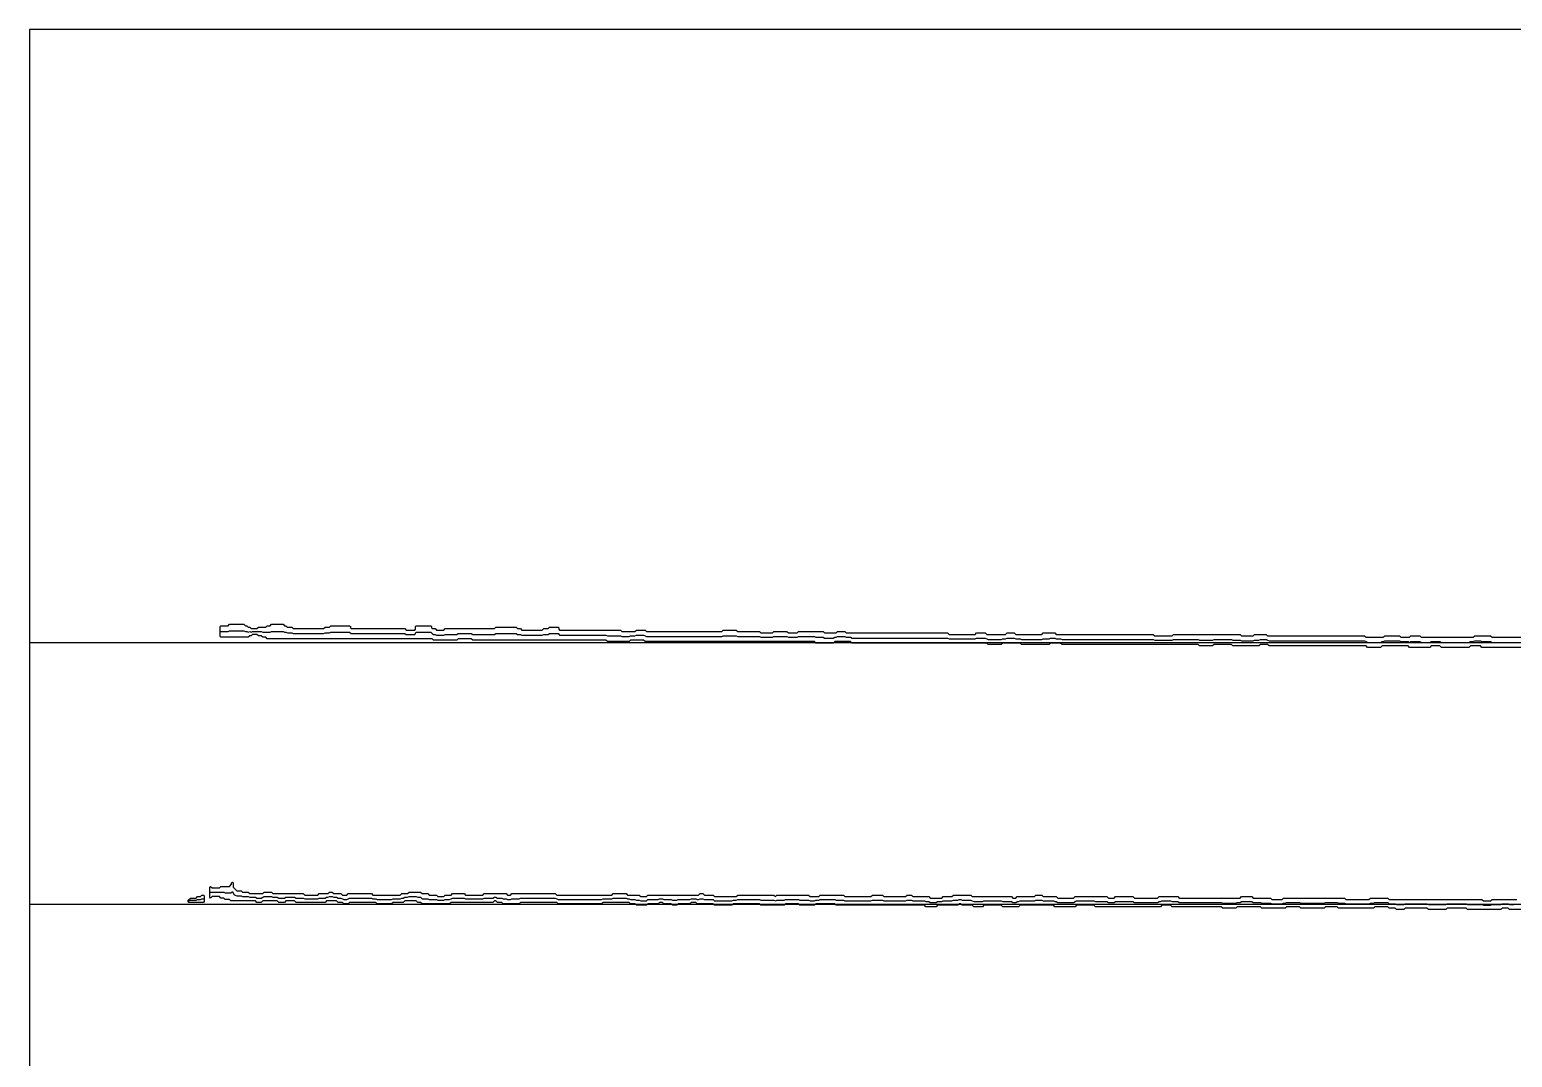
# Model space of a CAD drawing. Extents: x 0 to 57.2, y 0 to 39.6.
# Drawn here: x 0 to 28.58, y 19.8 to 39.6 of the extents above; entities that cross this region are included whole.
import ezdxf

# ---------------------------------------------------------------- set-up
doc = ezdxf.new("R2010")
doc.units = 13
for name, color, linetype in [('DESIGN_SCAN_PATH', 5, 'Continuous'), ('SEM_FRAME', 8, 'Continuous'), ('SEM_OBSERVED_CENTERLINES', 3, 'Continuous'), ('SEM_OBSERVED_CONTOURS', 2, 'Continuous')]:
    doc.layers.add(name, color=color, linetype=linetype)

msp = doc.modelspace()

# ---------------------------------------------------------------- linework, layer by layer
at = {"layer": 'DESIGN_SCAN_PATH'}
for points in [[(0, 27.79836), (50, 27.79836)], [(50, 22.74665), (0, 22.74665)]]:
    msp.add_lwpolyline(points, dxfattribs=at)
at = {"layer": 'SEM_FRAME'}
msp.add_lwpolyline([(0, 0), (57.15968, 0), (57.15968, 39.60429), (0, 39.60429)], close=True, dxfattribs=at)
at = {"layer": 'SEM_OBSERVED_CENTERLINES'}
for points in [[(3.68412, 28.007685), (3.71203, 28.007685), (3.73994, 28.007685), (3.76785, 28.007685), (3.79576, 28.007685), (3.82367, 28.007685), (3.85158, 28.02164), (3.87949, 28.02164), (3.9074, 28.02164), (3.93531, 28.02164), (3.96322, 28.02164), (3.99113, 28.02164), (4.01904, 28.02164), (4.04695, 28.02164), (4.07486, 28.02164), (4.10277, 28.02164), (4.13068, 28.02164), (4.15859, 28.007685), (4.1865, 28.007685), (4.21441, 27.99373), (4.24232, 28.007685), (4.27023, 27.99373), (4.29814, 28.007685), (4.32605, 28.007685), (4.35396, 28.007685), (4.38187, 28.007685), (4.40978, 28.007685), (4.43769, 28.007685), (4.4656, 28.007685), (4.49351, 27.99373), (4.52142, 27.99373), (4.54933, 27.99373), (4.57724, 27.99373), (4.60515, 27.99373), (4.63306, 27.99373), (4.66097, 28.007685), (4.68888, 28.007685), (4.71679, 28.007685), (4.7447, 28.007685), (4.77261, 28.007685), (4.80052, 28.007685), (4.82843, 28.007685), (4.85634, 28.007685), (4.88425, 28.007685), (4.91216, 27.99373), (4.94007, 27.99373), (4.96798, 27.979775), (4.99589, 27.979775), (5.0238, 27.979775), (5.05171, 27.979775), (5.07962, 27.96582), (5.10753, 27.96582), (5.13544, 27.96582), (5.16335, 27.96582), (5.19126, 27.96582), (5.21917, 27.96582), (5.24708, 27.96582), (5.27499, 27.96582), (5.3029, 27.96582), (5.33081, 27.96582), (5.35872, 27.96582), (5.38663, 27.96582), (5.41454, 27.96582), (5.44245, 27.96582), (5.47036, 27.96582), (5.49827, 27.96582), (5.52618, 27.96582), (5.55409, 27.96582), (5.582, 27.96582), (5.60991, 27.96582), (5.63782, 27.96582), (5.66573, 27.96582), (5.69364, 27.979775), (5.72155, 27.979775), (5.74946, 27.979775), (5.77737, 27.979775), (5.80528, 27.99373), (5.83319, 27.99373), (5.8611, 27.99373), (5.88901, 27.99373), (5.91692, 27.99373), (5.94483, 27.99373), (5.97274, 27.99373), (6.00065, 27.99373), (6.02856, 27.99373), (6.05647, 27.99373), (6.08438, 27.99373), (6.11229, 27.99373), (6.1402, 27.99373), (6.16811, 27.99373), (6.19602, 27.96582), (6.22393, 27.96582), (6.25184, 27.96582), (6.27975, 27.96582), (6.30766, 27.96582), (6.33557, 27.96582), (6.36348, 27.96582), (6.39139, 27.96582), (6.4193, 27.96582), (6.44721, 27.96582), (6.47512, 27.96582), (6.50303, 27.96582), (6.53094, 27.96582), (6.55885, 27.96582), (6.58676, 27.96582), (6.61467, 27.96582), (6.64258, 27.96582), (6.67049, 27.96582), (6.6984, 27.96582), (6.72631, 27.96582), (6.75422, 27.96582), (6.78213, 27.96582), (6.81004, 27.96582), (6.83795, 27.96582), (6.86586, 27.96582), (6.89377, 27.96582), (6.92168, 27.96582), (6.94959, 27.96582), (6.9775, 27.96582), (7.00541, 27.96582), (7.03332, 27.96582), (7.06123, 27.96582), (7.08914, 27.96582), (7.11705, 27.96582), (7.14496, 27.96582), (7.17287, 27.96582), (7.20078, 27.96582), (7.22869, 27.96582), (7.2566, 27.951865), (7.28451, 27.951865), (7.31242, 27.951865), (7.34033, 27.951865), (7.36824, 27.951865), (7.39615, 27.951865), (7.42406, 27.951865), (7.45197, 27.99373), (7.47988, 27.99373), (7.50779, 27.99373), (7.5357, 27.99373), (7.56361, 27.99373), (7.59152, 27.99373), (7.61943, 27.99373), (7.64734, 27.99373), (7.67525, 27.99373), (7.70316, 27.99373), (7.73107, 27.99373), (7.75898, 27.96582), (7.78689, 27.951865), (7.8148, 27.951865), (7.84271, 27.93791), (7.87062, 27.93791), (7.89853, 27.93791), (7.92644, 27.93791), (7.95435, 27.93791), (7.98226, 27.93791), (8.01017, 27.951865), (8.03808, 27.951865), (8.06599, 27.951865), (8.0939, 27.951865), (8.12181, 27.951865), (8.14972, 27.951865), (8.17763, 27.951865), (8.20554, 27.951865), (8.23345, 27.951865), (8.26136, 27.96582), (8.28927, 27.96582), (8.31718, 27.96582), (8.34509, 27.96582), (8.373, 27.96582), (8.40091, 27.96582), (8.42882, 27.96582), (8.45673, 27.96582), (8.48464, 27.96582), (8.51255, 27.96582), (8.54046, 27.951865), (8.56837, 27.951865), (8.59628, 27.951865), (8.62419, 27.951865), (8.6521, 27.951865), (8.68001, 27.951865), (8.70792, 27.951865), (8.73583, 27.951865), (8.76374, 27.951865), (8.79165, 27.951865), (8.81956, 27.951865), (8.84747, 27.951865), (8.87538, 27.951865), (8.90329, 27.951865), (8.9312, 27.951865), (8.95911, 27.951865), (8.98702, 27.96582), (9.01493, 27.96582), (9.04284, 27.96582), (9.07075, 27.96582), (9.09866, 27.96582), (9.12657, 27.96582), (9.15448, 27.96582), (9.18239, 27.96582), (9.2103, 27.96582), (9.23821, 27.96582), (9.26612, 27.96582), (9.29403, 27.96582), (9.32194, 27.96582), (9.34985, 27.96582), (9.37776, 27.96582), (9.40567, 27.951865), (9.43358, 27.951865), (9.46149, 27.951865), (9.4894, 27.93791), (9.51731, 27.93791), (9.54522, 27.93791), (9.57313, 27.93791), (9.60104, 27.93791), (9.62895, 27.93791), (9.65686, 27.93791), (9.68477, 27.93791), (9.71268, 27.93791), (9.74059, 27.93791), (9.7685, 27.93791), (9.79641, 27.93791), (9.82432, 27.93791), (9.85223, 27.93791), (9.88014, 27.93791), (9.90805, 27.951865), (9.93596, 27.951865), (9.96387, 27.951865), (9.99178, 27.951865), (10.01969, 27.96582), (10.0476, 27.96582), (10.07551, 27.96582), (10.10342, 27.96582), (10.13133, 27.96582), (10.15924, 27.96582), (10.18715, 27.96582), (10.21506, 27.93791), (10.24297, 27.93791), (10.27088, 27.93791), (10.29879, 27.93791), (10.3267, 27.93791), (10.35461, 27.93791), (10.38252, 27.93791), (10.41043, 27.93791), (10.43834, 27.93791), (10.46625, 27.93791), (10.49416, 27.93791), (10.52207, 27.93791), (10.54998, 27.93791), (10.57789, 27.93791), (10.6058, 27.93791), (10.63371, 27.93791), (10.66162, 27.93791), (10.68953, 27.93791), (10.71744, 27.93791), (10.74535, 27.93791), (10.77326, 27.93791), (10.80117, 27.93791), (10.82908, 27.93791), (10.85699, 27.93791), (10.8849, 27.93791), (10.91281, 27.93791), (10.94072, 27.93791), (10.96863, 27.93791), (10.99654, 27.93791), (11.02445, 27.93791), (11.05236, 27.93791), (11.08027, 27.93791), (11.10818, 27.93791), (11.13609, 27.923955), (11.164, 27.923955), (11.19191, 27.923955), (11.21982, 27.923955), (11.24773, 27.923955), (11.27564, 27.923955), (11.30355, 27.923955), (11.33146, 27.923955), (11.35937, 27.923955), (11.38728, 27.923955), (11.41519, 27.91), (11.4431, 27.91), (11.47101, 27.91), (11.49892, 27.91), (11.52683, 27.91), (11.55474, 27.91), (11.58265, 27.923955), (11.61056, 27.923955), (11.63847, 27.923955), (11.66638, 27.923955), (11.69429, 27.93791), (11.7222, 27.93791), (11.75011, 27.93791), (11.77802, 27.93791), (11.80593, 27.93791), (11.83384, 27.93791), (11.86175, 27.923955), (11.88966, 27.91), (11.91757, 27.91), (11.94548, 27.91), (11.97339, 27.91), (12.0013, 27.91), (12.02921, 27.91), (12.05712, 27.91), (12.08503, 27.91), (12.11294, 27.91), (12.14085, 27.91), (12.16876, 27.91), (12.19667, 27.91), (12.22458, 27.91), (12.25249, 27.91), (12.2804, 27.91), (12.30831, 27.91), (12.33622, 27.91), (12.36413, 27.91), (12.39204, 27.91), (12.41995, 27.91), (12.44786, 27.91), (12.47577, 27.91), (12.50368, 27.91), (12.53159, 27.91), (12.5595, 27.91), (12.58741, 27.91), (12.61532, 27.91), (12.64323, 27.91), (12.67114, 27.91), (12.69905, 27.91), (12.72696, 27.91), (12.75487, 27.91), (12.78278, 27.91), (12.81069, 27.91), (12.8386, 27.91), (12.86651, 27.91), (12.89442, 27.91), (12.92233, 27.91), (12.95024, 27.91), (12.97815, 27.91), (13.00606, 27.91), (13.03397, 27.91), (13.06188, 27.91), (13.08979, 27.91), (13.1177, 27.91), (13.14561, 27.91), (13.17352, 27.91), (13.20143, 27.91), (13.22934, 27.91), (13.25725, 27.91), (13.28516, 27.91), (13.31307, 27.91), (13.34098, 27.91), (13.36889, 27.923955), (13.3968, 27.923955), (13.42471, 27.923955), (13.45262, 27.923955), (13.48053, 27.923955), (13.50844, 27.923955), (13.53635, 27.923955), (13.56426, 27.923955), (13.59217, 27.923955), (13.62008, 27.923955), (13.64799, 27.91), (13.6759, 27.91), (13.70381, 27.91), (13.73172, 27.91), (13.75963, 27.91), (13.78754, 27.91), (13.81545, 27.91), (13.84336, 27.91), (13.87127, 27.91), (13.89918, 27.91), (13.92709, 27.91), (13.955, 27.91), (13.98291, 27.91), (14.01082, 27.91), (14.03873, 27.91), (14.06664, 27.91), (14.09455, 27.896045), (14.12246, 27.896045), (14.15037, 27.896045), (14.17828, 27.896045), (14.20619, 27.896045), (14.2341, 27.896045), (14.26201, 27.896045), (14.28992, 27.896045), (14.31783, 27.896045), (14.34574, 27.91), (14.37365, 27.91), (14.40156, 27.91), (14.42947, 27.91), (14.45738, 27.91), (14.48529, 27.91), (14.5132, 27.91), (14.54111, 27.91), (14.56902, 27.91), (14.59693, 27.91), (14.62484, 27.896045), (14.65275, 27.896045), (14.68066, 27.896045), (14.70857, 27.896045), (14.73648, 27.896045), (14.76439, 27.896045), (14.7923, 27.896045), (14.82021, 27.91), (14.84812, 27.91), (14.87603, 27.91), (14.90394, 27.91), (14.93185, 27.91), (14.95976, 27.91), (14.98767, 27.91), (15.01558, 27.91), (15.04349, 27.91), (15.0714, 27.91), (15.09931, 27.91), (15.12722, 27.91), (15.15513, 27.896045), (15.18304, 27.896045), (15.21095, 27.896045), (15.23886, 27.896045), (15.26677, 27.896045), (15.29468, 27.896045), (15.32259, 27.88209), (15.3505, 27.88209), (15.37841, 27.88209), (15.40632, 27.88209), (15.43423, 27.88209), (15.46214, 27.88209), (15.49005, 27.88209), (15.51796, 27.896045), (15.54587, 27.896045), (15.57378, 27.91), (15.60169, 27.91), (15.6296, 27.91), (15.65751, 27.91), (15.68542, 27.91), (15.71333, 27.91), (15.74124, 27.896045), (15.76915, 27.896045), (15.79706, 27.896045), (15.82497, 27.896045), (15.85288, 27.88209), (15.88079, 27.88209), (15.9087, 27.88209), (15.93661, 27.88209), (15.96452, 27.88209), (15.99243, 27.88209), (16.02034, 27.88209), (16.04825, 27.88209), (16.07616, 27.88209), (16.10407, 27.88209), (16.13198, 27.88209), (16.15989, 27.88209), (16.1878, 27.88209), (16.21571, 27.88209), (16.24362, 27.88209), (16.27153, 27.88209), (16.29944, 27.88209), (16.32735, 27.88209), (16.35526, 27.88209), (16.38317, 27.88209), (16.41108, 27.88209), (16.43899, 27.88209), (16.4669, 27.88209), (16.49481, 27.88209), (16.52272, 27.88209), (16.55063, 27.88209), (16.57854, 27.88209), (16.60645, 27.88209), (16.63436, 27.88209), (16.66227, 27.88209), (16.69018, 27.88209), (16.71809, 27.88209), (16.746, 27.88209), (16.77391, 27.88209), (16.80182, 27.88209), (16.82973, 27.88209), (16.85764, 27.88209), (16.88555, 27.88209), (16.91346, 27.88209), (16.94137, 27.88209), (16.96928, 27.88209), (16.99719, 27.88209), (17.0251, 27.88209), (17.05301, 27.88209), (17.08092, 27.88209), (17.10883, 27.88209), (17.13674, 27.88209), (17.16465, 27.88209), (17.19256, 27.88209), (17.22047, 27.88209), (17.24838, 27.88209), (17.27629, 27.88209), (17.3042, 27.88209), (17.33211, 27.88209), (17.36002, 27.88209), (17.38793, 27.88209), (17.41584, 27.88209), (17.44375, 27.88209), (17.47166, 27.88209), (17.49957, 27.88209), (17.52748, 27.88209), (17.55539, 27.88209), (17.5833, 27.88209), (17.61121, 27.88209), (17.63912, 27.88209), (17.66703, 27.88209), (17.69494, 27.88209), (17.72285, 27.868135), (17.75076, 27.868135), (17.77867, 27.868135), (17.80658, 27.868135), (17.83449, 27.868135), (17.8624, 27.868135), (17.89031, 27.868135), (17.91822, 27.868135), (17.94613, 27.868135), (17.97404, 27.868135), (18.00195, 27.868135), (18.02986, 27.868135), (18.05777, 27.868135), (18.08568, 27.868135), (18.11359, 27.868135), (18.1415, 27.868135), (18.16941, 27.868135), (18.19732, 27.868135), (18.22523, 27.868135), (18.25314, 27.88209), (18.28105, 27.88209), (18.30896, 27.88209), (18.33687, 27.88209), (18.36478, 27.88209), (18.39269, 27.88209), (18.4206, 27.88209), (18.44851, 27.868135), (18.47642, 27.85418), (18.50433, 27.85418), (18.53224, 27.85418), (18.56015, 27.85418), (18.58806, 27.85418), (18.61597, 27.85418), (18.64388, 27.85418), (18.67179, 27.85418), (18.6997, 27.85418), (18.72761, 27.85418), (18.75552, 27.868135), (18.78343, 27.868135), (18.81134, 27.868135), (18.83925, 27.88209), (18.86716, 27.88209), (18.89507, 27.88209), (18.92298, 27.88209), (18.95089, 27.88209), (18.9788, 27.88209), (19.00671, 27.868135), (19.03462, 27.868135), (19.06253, 27.868135), (19.09044, 27.868135), (19.11835, 27.85418), (19.14626, 27.85418), (19.17417, 27.85418), (19.20208, 27.85418), (19.22999, 27.85418), (19.2579, 27.85418), (19.28581, 27.85418), (19.31372, 27.85418), (19.34163, 27.85418), (19.36954, 27.85418), (19.39745, 27.85418), (19.42536, 27.85418), (19.45327, 27.85418), (19.48118, 27.85418), (19.50909, 27.85418), (19.537, 27.868135), (19.56491, 27.868135), (19.59282, 27.868135), (19.62073, 27.868135), (19.64864, 27.868135), (19.67655, 27.88209), (19.70446, 27.88209), (19.73237, 27.88209), (19.76028, 27.88209), (19.78819, 27.868135), (19.8161, 27.868135), (19.84401, 27.868135), (19.87192, 27.868135), (19.89983, 27.85418), (19.92774, 27.85418), (19.95565, 27.85418), (19.98356, 27.85418), (20.01147, 27.85418), (20.03938, 27.85418), (20.06729, 27.85418), (20.0952, 27.85418), (20.12311, 27.85418), (20.15102, 27.85418), (20.17893, 27.85418), (20.20684, 27.85418), (20.23475, 27.85418), (20.26266, 27.85418), (20.29057, 27.85418), (20.31848, 27.85418), (20.34639, 27.85418), (20.3743, 27.85418), (20.40221, 27.85418), (20.43012, 27.85418), (20.45803, 27.85418), (20.48594, 27.85418), (20.51385, 27.85418), (20.54176, 27.85418), (20.56967, 27.85418), (20.59758, 27.85418), (20.62549, 27.85418), (20.6534, 27.85418), (20.68131, 27.85418), (20.70922, 27.85418), (20.73713, 27.85418), (20.76504, 27.85418), (20.79295, 27.85418), (20.82086, 27.85418), (20.84877, 27.85418), (20.87668, 27.85418), (20.90459, 27.85418), (20.9325, 27.85418), (20.96041, 27.85418), (20.98832, 27.85418), (21.01623, 27.85418), (21.04414, 27.85418), (21.07205, 27.85418), (21.09996, 27.85418), (21.12787, 27.85418), (21.15578, 27.85418), (21.18369, 27.85418), (21.2116, 27.85418), (21.23951, 27.85418), (21.26742, 27.85418), (21.29533, 27.85418), (21.32324, 27.85418), (21.35115, 27.85418), (21.37906, 27.85418), (21.40697, 27.85418), (21.43488, 27.85418), (21.46279, 27.85418), (21.4907, 27.85418), (21.51861, 27.85418), (21.54652, 27.85418), (21.57443, 27.85418), (21.60234, 27.85418), (21.63025, 27.85418), (21.65816, 27.85418), (21.68607, 27.840225), (21.71398, 27.840225), (21.74189, 27.840225), (21.7698, 27.840225), (21.79771, 27.840225), (21.82562, 27.840225), (21.85353, 27.840225), (21.88144, 27.840225), (21.90935, 27.840225), (21.93726, 27.840225), (21.96517, 27.840225), (21.99308, 27.840225), (22.02099, 27.840225), (22.0489, 27.85418), (22.07681, 27.85418), (22.10472, 27.85418), (22.13263, 27.85418), (22.16054, 27.85418), (22.18845, 27.85418), (22.21636, 27.85418), (22.24427, 27.85418), (22.27218, 27.85418), (22.30009, 27.85418), (22.328, 27.85418), (22.35591, 27.85418), (22.38382, 27.85418), (22.41173, 27.85418), (22.43964, 27.85418), (22.46755, 27.85418), (22.49546, 27.85418), (22.52337, 27.85418), (22.55128, 27.840225), (22.57919, 27.840225), (22.6071, 27.840225), (22.63501, 27.840225), (22.66292, 27.840225), (22.69083, 27.840225), (22.71874, 27.840225), (22.74665, 27.840225), (22.77456, 27.840225), (22.80247, 27.840225), (22.83038, 27.85418), (22.85829, 27.85418), (22.8862, 27.85418), (22.91411, 27.85418), (22.94202, 27.85418), (22.96993, 27.85418), (22.99784, 27.85418), (23.02575, 27.85418), (23.05366, 27.85418), (23.08157, 27.85418), (23.10948, 27.85418), (23.13739, 27.85418), (23.1653, 27.85418), (23.19321, 27.840225), (23.22112, 27.840225), (23.24903, 27.840225), (23.27694, 27.840225), (23.30485, 27.840225), (23.33276, 27.840225), (23.36067, 27.82627), (23.38858, 27.82627), (23.41649, 27.82627), (23.4444, 27.82627), (23.47231, 27.82627), (23.50022, 27.82627), (23.52813, 27.82627), (23.55604, 27.82627), (23.58395, 27.82627), (23.61186, 27.840225), (23.63977, 27.840225), (23.66768, 27.840225), (23.69559, 27.840225), (23.7235, 27.85418), (23.75141, 27.85418), (23.77932, 27.85418), (23.80723, 27.85418), (23.83514, 27.85418), (23.86305, 27.840225), (23.89096, 27.82627), (23.91887, 27.82627), (23.94678, 27.82627), (23.97469, 27.82627), (24.0026, 27.82627), (24.03051, 27.82627), (24.05842, 27.82627), (24.08633, 27.82627), (24.11424, 27.82627), (24.14215, 27.82627), (24.17006, 27.82627), (24.19797, 27.82627), (24.22588, 27.82627), (24.25379, 27.82627), (24.2817, 27.82627), (24.30961, 27.82627), (24.33752, 27.82627), (24.36543, 27.82627), (24.39334, 27.82627), (24.42125, 27.82627), (24.44916, 27.82627), (24.47707, 27.82627), (24.50498, 27.82627), (24.53289, 27.82627), (24.5608, 27.82627), (24.58871, 27.82627), (24.61662, 27.82627), (24.64453, 27.82627), (24.67244, 27.82627), (24.70035, 27.82627), (24.72826, 27.82627), (24.75617, 27.82627), (24.78408, 27.82627), (24.81199, 27.82627), (24.8399, 27.82627), (24.86781, 27.82627), (24.89572, 27.82627), (24.92363, 27.82627), (24.95154, 27.82627), (24.97945, 27.82627), (25.00736, 27.82627), (25.03527, 27.82627), (25.06318, 27.82627), (25.09109, 27.82627), (25.119, 27.82627), (25.14691, 27.82627), (25.17482, 27.82627), (25.20273, 27.82627), (25.23064, 27.82627), (25.25855, 27.82627), (25.28646, 27.82627), (25.31437, 27.82627), (25.34228, 27.82627), (25.37019, 27.82627), (25.3981, 27.82627), (25.42601, 27.82627), (25.45392, 27.82627), (25.48183, 27.82627), (25.50974, 27.82627), (25.53765, 27.82627), (25.56556, 27.82627), (25.59347, 27.82627), (25.62138, 27.82627), (25.64929, 27.82627), (25.6772, 27.82627), (25.70511, 27.82627), (25.73302, 27.82627), (25.76093, 27.812315), (25.78884, 27.79836), (25.81675, 27.79836), (25.84466, 27.79836), (25.87257, 27.79836), (25.90048, 27.79836), (25.92839, 27.79836), (25.9563, 27.79836), (25.98421, 27.79836), (26.01212, 27.79836), (26.04003, 27.79836), (26.06794, 27.812315), (26.09585, 27.812315), (26.12376, 27.82627), (26.15167, 27.82627), (26.17958, 27.82627), (26.20749, 27.82627), (26.2354, 27.82627), (26.26331, 27.82627), (26.29122, 27.82627), (26.31913, 27.82627), (26.34704, 27.82627), (26.37495, 27.82627), (26.40286, 27.82627), (26.43077, 27.812315), (26.45868, 27.812315), (26.48659, 27.812315), (26.5145, 27.812315), (26.54241, 27.812315), (26.57032, 27.812315), (26.59823, 27.79836), (26.62614, 27.812315), (26.65405, 27.812315), (26.68196, 27.812315), (26.70987, 27.812315), (26.73778, 27.812315), (26.76569, 27.812315), (26.7936, 27.812315), (26.82151, 27.79836), (26.84942, 27.79836), (26.87733, 27.79836), (26.90524, 27.79836), (26.93315, 27.79836), (26.96106, 27.79836), (26.98897, 27.79836), (27.01688, 27.812315), (27.04479, 27.812315), (27.0727, 27.812315), (27.10061, 27.812315), (27.12852, 27.812315), (27.15643, 27.812315), (27.18434, 27.812315), (27.21225, 27.79836), (27.24016, 27.79836), (27.26807, 27.79836), (27.29598, 27.79836), (27.32389, 27.79836), (27.3518, 27.79836), (27.37971, 27.79836), (27.40762, 27.79836), (27.43553, 27.79836), (27.46344, 27.79836), (27.49135, 27.79836), (27.51926, 27.79836), (27.54717, 27.79836), (27.57508, 27.79836), (27.60299, 27.79836), (27.6309, 27.79836), (27.65881, 27.79836), (27.68672, 27.79836), (27.71463, 27.79836), (27.74254, 27.79836), (27.77045, 27.812315), (27.79836, 27.812315), (27.82627, 27.812315), (27.85418, 27.82627), (27.88209, 27.82627), (27.91, 27.82627), (27.93791, 27.82627), (27.96582, 27.82627), (27.99373, 27.812315), (28.02164, 27.812315), (28.04955, 27.812315), (28.07746, 27.812315), (28.10537, 27.812315), (28.13328, 27.812315), (28.16119, 27.812315), (28.1891, 27.79836), (28.21701, 27.79836), (28.24492, 27.79836), (28.27283, 27.79836), (28.30074, 27.79836), (28.32865, 27.79836), (28.35656, 27.79836), (28.38447, 27.79836), (28.41238, 27.79836), (28.44029, 27.79836), (28.4682, 27.79836), (28.49611, 27.79836), (28.52402, 27.79836), (28.55193, 27.79836), (28.57984, 27.79836), (28.60775, 27.79836)], [(3.48875, 22.983885), (3.51666, 22.983885), (3.54457, 22.983885), (3.57248, 22.983885), (3.60039, 22.983885), (3.6283, 22.983885), (3.65621, 22.983885), (3.68412, 22.983885), (3.71203, 22.983885), (3.73994, 22.983885), (3.76785, 22.96993), (3.79576, 22.96993), (3.82367, 22.96993), (3.85158, 22.96993), (3.87949, 22.96993), (3.9074, 22.99784), (3.93531, 22.94202), (3.96322, 22.928065), (3.99113, 22.91411), (4.01904, 22.91411), (4.04695, 22.91411), (4.07486, 22.91411), (4.10277, 22.900155), (4.13068, 22.900155), (4.15859, 22.900155), (4.1865, 22.900155), (4.21441, 22.900155), (4.24232, 22.8862), (4.27023, 22.8862), (4.29814, 22.8862), (4.32605, 22.8862), (4.35396, 22.8862), (4.38187, 22.872245), (4.40978, 22.872245), (4.43769, 22.872245), (4.4656, 22.872245), (4.49351, 22.8862), (4.52142, 22.900155), (4.54933, 22.900155), (4.57724, 22.900155), (4.60515, 22.900155), (4.63306, 22.900155), (4.66097, 22.900155), (4.68888, 22.8862), (4.71679, 22.8862), (4.7447, 22.8862), (4.77261, 22.8862), (4.80052, 22.872245), (4.82843, 22.872245), (4.85634, 22.872245), (4.88425, 22.872245), (4.91216, 22.872245), (4.94007, 22.8862), (4.96798, 22.8862), (4.99589, 22.8862), (5.0238, 22.8862), (5.05171, 22.8862), (5.07962, 22.8862), (5.10753, 22.8862), (5.13544, 22.872245), (5.16335, 22.872245), (5.19126, 22.872245), (5.21917, 22.872245), (5.24708, 22.872245), (5.27499, 22.872245), (5.3029, 22.85829), (5.33081, 22.85829), (5.35872, 22.85829), (5.38663, 22.85829), (5.41454, 22.85829), (5.44245, 22.85829), (5.47036, 22.85829), (5.49827, 22.85829), (5.52618, 22.85829), (5.55409, 22.85829), (5.582, 22.872245), (5.60991, 22.872245), (5.63782, 22.872245), (5.66573, 22.872245), (5.69364, 22.872245), (5.72155, 22.8862), (5.74946, 22.8862), (5.77737, 22.900155), (5.80528, 22.900155), (5.83319, 22.900155), (5.8611, 22.8862), (5.88901, 22.8862), (5.91692, 22.8862), (5.94483, 22.872245), (5.97274, 22.872245), (6.00065, 22.872245), (6.02856, 22.85829), (6.05647, 22.844335), (6.08438, 22.844335), (6.11229, 22.844335), (6.1402, 22.85829), (6.16811, 22.872245), (6.19602, 22.872245), (6.22393, 22.872245), (6.25184, 22.872245), (6.27975, 22.872245), (6.30766, 22.872245), (6.33557, 22.872245), (6.36348, 22.872245), (6.39139, 22.872245), (6.4193, 22.872245), (6.44721, 22.872245), (6.47512, 22.872245), (6.50303, 22.872245), (6.53094, 22.872245), (6.55885, 22.872245), (6.58676, 22.872245), (6.61467, 22.85829), (6.64258, 22.85829), (6.67049, 22.85829), (6.6984, 22.844335), (6.72631, 22.844335), (6.75422, 22.844335), (6.78213, 22.844335), (6.81004, 22.844335), (6.83795, 22.844335), (6.86586, 22.844335), (6.89377, 22.844335), (6.92168, 22.844335), (6.94959, 22.844335), (6.9775, 22.844335), (7.00541, 22.85829), (7.03332, 22.85829), (7.06123, 22.85829), (7.08914, 22.85829), (7.11705, 22.85829), (7.14496, 22.85829), (7.17287, 22.872245), (7.20078, 22.872245), (7.22869, 22.8862), (7.2566, 22.8862), (7.28451, 22.8862), (7.31242, 22.900155), (7.34033, 22.900155), (7.36824, 22.900155), (7.39615, 22.900155), (7.42406, 22.900155), (7.45197, 22.900155), (7.47988, 22.8862), (7.50779, 22.8862), (7.5357, 22.8862), (7.56361, 22.85829), (7.59152, 22.85829), (7.61943, 22.85829), (7.64734, 22.85829), (7.67525, 22.85829), (7.70316, 22.844335), (7.73107, 22.844335), (7.75898, 22.844335), (7.78689, 22.844335), (7.8148, 22.844335), (7.84271, 22.844335), (7.87062, 22.83038), (7.89853, 22.83038), (7.92644, 22.83038), (7.95435, 22.83038), (7.98226, 22.83038), (8.01017, 22.844335), (8.03808, 22.844335), (8.06599, 22.844335), (8.0939, 22.844335), (8.12181, 22.85829), (8.14972, 22.872245), (8.17763, 22.872245), (8.20554, 22.872245), (8.23345, 22.872245), (8.26136, 22.872245), (8.28927, 22.872245), (8.31718, 22.872245), (8.34509, 22.872245), (8.373, 22.872245), (8.40091, 22.85829), (8.42882, 22.85829), (8.45673, 22.85829), (8.48464, 22.85829), (8.51255, 22.85829), (8.54046, 22.85829), (8.56837, 22.85829), (8.59628, 22.85829), (8.62419, 22.85829), (8.6521, 22.85829), (8.68001, 22.85829), (8.70792, 22.85829), (8.73583, 22.85829), (8.76374, 22.872245), (8.79165, 22.872245), (8.81956, 22.872245), (8.84747, 22.872245), (8.87538, 22.872245), (8.90329, 22.872245), (8.9312, 22.872245), (8.95911, 22.8862), (8.98702, 22.8862), (9.01493, 22.872245), (9.04284, 22.872245), (9.07075, 22.872245), (9.09866, 22.872245), (9.12657, 22.85829), (9.15448, 22.85829), (9.18239, 22.85829), (9.2103, 22.844335), (9.23821, 22.844335), (9.26612, 22.844335), (9.29403, 22.85829), (9.32194, 22.85829), (9.34985, 22.85829), (9.37776, 22.85829), (9.40567, 22.85829), (9.43358, 22.85829), (9.46149, 22.872245), (9.4894, 22.872245), (9.51731, 22.872245), (9.54522, 22.872245), (9.57313, 22.872245), (9.60104, 22.872245), (9.62895, 22.872245), (9.65686, 22.872245), (9.68477, 22.872245), (9.71268, 22.872245), (9.74059, 22.872245), (9.7685, 22.872245), (9.79641, 22.872245), (9.82432, 22.872245), (9.85223, 22.872245), (9.88014, 22.872245), (9.90805, 22.872245), (9.93596, 22.872245), (9.96387, 22.872245), (9.99178, 22.872245), (10.01969, 22.872245), (10.0476, 22.872245), (10.07551, 22.872245), (10.10342, 22.872245), (10.13133, 22.872245), (10.15924, 22.85829), (10.18715, 22.844335), (10.21506, 22.844335), (10.24297, 22.844335), (10.27088, 22.844335), (10.29879, 22.844335), (10.3267, 22.844335), (10.35461, 22.844335), (10.38252, 22.844335), (10.41043, 22.844335), (10.43834, 22.844335), (10.46625, 22.844335), (10.49416, 22.844335), (10.52207, 22.844335), (10.54998, 22.844335), (10.57789, 22.844335), (10.6058, 22.844335), (10.63371, 22.844335), (10.66162, 22.844335), (10.68953, 22.844335), (10.71744, 22.844335), (10.74535, 22.844335), (10.77326, 22.844335), (10.80117, 22.844335), (10.82908, 22.844335), (10.85699, 22.844335), (10.8849, 22.844335), (10.91281, 22.844335), (10.94072, 22.844335), (10.96863, 22.844335), (10.99654, 22.844335), (11.02445, 22.844335), (11.05236, 22.85829), (11.08027, 22.85829), (11.10818, 22.85829), (11.13609, 22.85829), (11.164, 22.85829), (11.19191, 22.85829), (11.21982, 22.85829), (11.24773, 22.872245), (11.27564, 22.872245), (11.30355, 22.872245), (11.33146, 22.872245), (11.35937, 22.872245), (11.38728, 22.872245), (11.41519, 22.872245), (11.4431, 22.872245), (11.47101, 22.872245), (11.49892, 22.872245), (11.52683, 22.85829), (11.55474, 22.85829), (11.58265, 22.844335), (11.61056, 22.844335), (11.63847, 22.844335), (11.66638, 22.844335), (11.69429, 22.83038), (11.7222, 22.83038), (11.75011, 22.83038), (11.77802, 22.816425), (11.80593, 22.816425), (11.83384, 22.816425), (11.86175, 22.816425), (11.88966, 22.816425), (11.91757, 22.844335), (11.94548, 22.844335), (11.97339, 22.844335), (12.0013, 22.844335), (12.02921, 22.844335), (12.05712, 22.844335), (12.08503, 22.844335), (12.11294, 22.844335), (12.14085, 22.85829), (12.16876, 22.85829), (12.19667, 22.85829), (12.22458, 22.844335), (12.25249, 22.844335), (12.2804, 22.844335), (12.30831, 22.844335), (12.33622, 22.844335), (12.36413, 22.844335), (12.39204, 22.83038), (12.41995, 22.83038), (12.44786, 22.83038), (12.47577, 22.83038), (12.50368, 22.844335), (12.53159, 22.844335), (12.5595, 22.844335), (12.58741, 22.844335), (12.61532, 22.844335), (12.64323, 22.844335), (12.67114, 22.844335), (12.69905, 22.844335), (12.72696, 22.844335), (12.75487, 22.85829), (12.78278, 22.85829), (12.81069, 22.85829), (12.8386, 22.85829), (12.86651, 22.844335), (12.89442, 22.844335), (12.92233, 22.85829), (12.95024, 22.85829), (12.97815, 22.85829), (13.00606, 22.844335), (13.03397, 22.844335), (13.06188, 22.844335), (13.08979, 22.844335), (13.1177, 22.844335), (13.14561, 22.844335), (13.17352, 22.844335), (13.20143, 22.816425), (13.22934, 22.816425), (13.25725, 22.816425), (13.28516, 22.816425), (13.31307, 22.816425), (13.34098, 22.816425), (13.36889, 22.816425), (13.3968, 22.816425), (13.42471, 22.816425), (13.45262, 22.816425), (13.48053, 22.816425), (13.50844, 22.816425), (13.53635, 22.816425), (13.56426, 22.83038), (13.59217, 22.83038), (13.62008, 22.83038), (13.64799, 22.844335), (13.6759, 22.844335), (13.70381, 22.844335), (13.73172, 22.844335), (13.75963, 22.844335), (13.78754, 22.844335), (13.81545, 22.844335), (13.84336, 22.844335), (13.87127, 22.844335), (13.89918, 22.844335), (13.92709, 22.844335), (13.955, 22.844335), (13.98291, 22.844335), (14.01082, 22.844335), (14.03873, 22.844335), (14.06664, 22.844335), (14.09455, 22.83038), (14.12246, 22.83038), (14.15037, 22.83038), (14.17828, 22.83038), (14.20619, 22.83038), (14.2341, 22.83038), (14.26201, 22.83038), (14.28992, 22.83038), (14.31783, 22.83038), (14.34574, 22.83038), (14.37365, 22.816425), (14.40156, 22.83038), (14.42947, 22.83038), (14.45738, 22.83038), (14.48529, 22.83038), (14.5132, 22.83038), (14.54111, 22.83038), (14.56902, 22.844335), (14.59693, 22.844335), (14.62484, 22.844335), (14.65275, 22.844335), (14.68066, 22.844335), (14.70857, 22.844335), (14.73648, 22.844335), (14.76439, 22.844335), (14.7923, 22.844335), (14.82021, 22.844335), (14.84812, 22.83038), (14.87603, 22.83038), (14.90394, 22.83038), (14.93185, 22.83038), (14.95976, 22.83038), (14.98767, 22.83038), (15.01558, 22.83038), (15.04349, 22.816425), (15.0714, 22.816425), (15.09931, 22.816425), (15.12722, 22.816425), (15.15513, 22.83038), (15.18304, 22.83038), (15.21095, 22.83038), (15.23886, 22.844335), (15.26677, 22.844335), (15.29468, 22.844335), (15.32259, 22.844335), (15.3505, 22.844335), (15.37841, 22.844335), (15.40632, 22.844335), (15.43423, 22.844335), (15.46214, 22.844335), (15.49005, 22.844335), (15.51796, 22.844335), (15.54587, 22.83038), (15.57378, 22.83038), (15.60169, 22.83038), (15.6296, 22.83038), (15.65751, 22.83038), (15.68542, 22.83038), (15.71333, 22.816425), (15.74124, 22.816425), (15.76915, 22.816425), (15.79706, 22.816425), (15.82497, 22.816425), (15.85288, 22.816425), (15.88079, 22.816425), (15.9087, 22.816425), (15.93661, 22.816425), (15.96452, 22.816425), (15.99243, 22.816425), (16.02034, 22.816425), (16.04825, 22.816425), (16.07616, 22.816425), (16.10407, 22.816425), (16.13198, 22.816425), (16.15989, 22.816425), (16.1878, 22.816425), (16.21571, 22.816425), (16.24362, 22.83038), (16.27153, 22.83038), (16.29944, 22.83038), (16.32735, 22.83038), (16.35526, 22.83038), (16.38317, 22.83038), (16.41108, 22.83038), (16.43899, 22.83038), (16.4669, 22.816425), (16.49481, 22.816425), (16.52272, 22.816425), (16.55063, 22.816425), (16.57854, 22.816425), (16.60645, 22.816425), (16.63436, 22.816425), (16.66227, 22.816425), (16.69018, 22.816425), (16.71809, 22.816425), (16.746, 22.816425), (16.77391, 22.816425), (16.80182, 22.816425), (16.82973, 22.816425), (16.85764, 22.816425), (16.88555, 22.816425), (16.91346, 22.83038), (16.94137, 22.83038), (16.96928, 22.83038), (16.99719, 22.83038), (17.0251, 22.816425), (17.05301, 22.816425), (17.08092, 22.816425), (17.10883, 22.816425), (17.13674, 22.816425), (17.16465, 22.816425), (17.19256, 22.816425), (17.22047, 22.816425), (17.24838, 22.816425), (17.27629, 22.80247), (17.3042, 22.80247), (17.33211, 22.80247), (17.36002, 22.788515), (17.38793, 22.788515), (17.41584, 22.788515), (17.44375, 22.788515), (17.47166, 22.788515), (17.49957, 22.80247), (17.52748, 22.80247), (17.55539, 22.80247), (17.5833, 22.80247), (17.61121, 22.816425), (17.63912, 22.816425), (17.66703, 22.816425), (17.69494, 22.816425), (17.72285, 22.816425), (17.75076, 22.816425), (17.77867, 22.816425), (17.80658, 22.83038), (17.83449, 22.83038), (17.8624, 22.83038), (17.89031, 22.83038), (17.91822, 22.844335), (17.94613, 22.844335), (17.97404, 22.83038), (18.00195, 22.83038), (18.02986, 22.83038), (18.05777, 22.83038), (18.08568, 22.83038), (18.11359, 22.83038), (18.1415, 22.83038), (18.16941, 22.816425), (18.19732, 22.80247), (18.22523, 22.80247), (18.25314, 22.80247), (18.28105, 22.80247), (18.30896, 22.80247), (18.33687, 22.80247), (18.36478, 22.80247), (18.39269, 22.816425), (18.4206, 22.816425), (18.44851, 22.816425), (18.47642, 22.816425), (18.50433, 22.816425), (18.53224, 22.816425), (18.56015, 22.816425), (18.58806, 22.816425), (18.61597, 22.816425), (18.64388, 22.816425), (18.67179, 22.816425), (18.6997, 22.816425), (18.72761, 22.816425), (18.75552, 22.80247), (18.78343, 22.80247), (18.81134, 22.80247), (18.83925, 22.80247), (18.86716, 22.80247), (18.89507, 22.80247), (18.92298, 22.80247), (18.95089, 22.788515), (18.9788, 22.788515), (19.00671, 22.788515), (19.03462, 22.80247), (19.06253, 22.80247), (19.09044, 22.816425), (19.11835, 22.816425), (19.14626, 22.816425), (19.17417, 22.816425), (19.20208, 22.816425), (19.22999, 22.816425), (19.2579, 22.816425), (19.28581, 22.816425), (19.31372, 22.816425), (19.34163, 22.816425), (19.36954, 22.816425), (19.39745, 22.83038), (19.42536, 22.83038), (19.45327, 22.83038), (19.48118, 22.83038), (19.50909, 22.83038), (19.537, 22.816425), (19.56491, 22.816425), (19.59282, 22.816425), (19.62073, 22.816425), (19.64864, 22.816425), (19.67655, 22.816425), (19.70446, 22.816425), (19.73237, 22.816425), (19.76028, 22.80247), (19.78819, 22.80247), (19.8161, 22.788515), (19.84401, 22.788515), (19.87192, 22.788515), (19.89983, 22.788515), (19.92774, 22.788515), (19.95565, 22.788515), (19.98356, 22.788515), (20.01147, 22.788515), (20.03938, 22.788515), (20.06729, 22.788515), (20.0952, 22.788515), (20.12311, 22.788515), (20.15102, 22.80247), (20.17893, 22.816425), (20.20684, 22.816425), (20.23475, 22.816425), (20.26266, 22.816425), (20.29057, 22.816425), (20.31848, 22.816425), (20.34639, 22.816425), (20.3743, 22.816425), (20.40221, 22.816425), (20.43012, 22.816425), (20.45803, 22.816425), (20.48594, 22.816425), (20.51385, 22.816425), (20.54176, 22.80247), (20.56967, 22.80247), (20.59758, 22.80247), (20.62549, 22.80247), (20.6534, 22.80247), (20.68131, 22.80247), (20.70922, 22.80247), (20.73713, 22.80247), (20.76504, 22.80247), (20.79295, 22.788515), (20.82086, 22.788515), (20.84877, 22.788515), (20.87668, 22.788515), (20.90459, 22.788515), (20.9325, 22.80247), (20.96041, 22.80247), (20.98832, 22.80247), (21.01623, 22.80247), (21.04414, 22.80247), (21.07205, 22.80247), (21.09996, 22.80247), (21.12787, 22.80247), (21.15578, 22.80247), (21.18369, 22.80247), (21.2116, 22.80247), (21.23951, 22.80247), (21.26742, 22.80247), (21.29533, 22.788515), (21.32324, 22.788515), (21.35115, 22.788515), (21.37906, 22.788515), (21.40697, 22.788515), (21.43488, 22.788515), (21.46279, 22.788515), (21.4907, 22.788515), (21.51861, 22.788515), (21.54652, 22.788515), (21.57443, 22.788515), (21.60234, 22.788515), (21.63025, 22.788515), (21.65816, 22.788515), (21.68607, 22.788515), (21.71398, 22.788515), (21.74189, 22.788515), (21.7698, 22.80247), (21.79771, 22.80247), (21.82562, 22.816425), (21.85353, 22.816425), (21.88144, 22.816425), (21.90935, 22.816425), (21.93726, 22.816425), (21.96517, 22.816425), (21.99308, 22.816425), (22.02099, 22.80247), (22.0489, 22.80247), (22.07681, 22.80247), (22.10472, 22.80247), (22.13263, 22.80247), (22.16054, 22.788515), (22.18845, 22.788515), (22.21636, 22.788515), (22.24427, 22.788515), (22.27218, 22.788515), (22.30009, 22.788515), (22.328, 22.788515), (22.35591, 22.788515), (22.38382, 22.788515), (22.41173, 22.788515), (22.43964, 22.788515), (22.46755, 22.788515), (22.49546, 22.788515), (22.52337, 22.788515), (22.55128, 22.788515), (22.57919, 22.788515), (22.6071, 22.788515), (22.63501, 22.788515), (22.66292, 22.788515), (22.69083, 22.788515), (22.71874, 22.788515), (22.74665, 22.788515), (22.77456, 22.788515), (22.80247, 22.788515), (22.83038, 22.788515), (22.85829, 22.788515), (22.8862, 22.788515), (22.91411, 22.788515), (22.94202, 22.788515), (22.96993, 22.788515), (22.99784, 22.77456), (23.02575, 22.77456), (23.05366, 22.77456), (23.08157, 22.77456), (23.10948, 22.77456), (23.13739, 22.77456), (23.1653, 22.77456), (23.19321, 22.77456), (23.22112, 22.77456), (23.24903, 22.77456), (23.27694, 22.788515), (23.30485, 22.788515), (23.33276, 22.788515), (23.36067, 22.80247), (23.38858, 22.80247), (23.41649, 22.80247), (23.4444, 22.80247), (23.47231, 22.80247), (23.50022, 22.80247), (23.52813, 22.80247), (23.55604, 22.80247), (23.58395, 22.788515), (23.61186, 22.788515), (23.63977, 22.788515), (23.66768, 22.788515), (23.69559, 22.788515), (23.7235, 22.788515), (23.75141, 22.77456), (23.77932, 22.77456), (23.80723, 22.77456), (23.83514, 22.77456), (23.86305, 22.77456), (23.89096, 22.77456), (23.91887, 22.77456), (23.94678, 22.760605), (23.97469, 22.760605), (24.0026, 22.760605), (24.03051, 22.760605), (24.05842, 22.760605), (24.08633, 22.760605), (24.11424, 22.760605), (24.14215, 22.760605), (24.17006, 22.77456), (24.19797, 22.77456), (24.22588, 22.788515), (24.25379, 22.788515), (24.2817, 22.788515), (24.30961, 22.788515), (24.33752, 22.788515), (24.36543, 22.788515), (24.39334, 22.788515), (24.42125, 22.788515), (24.44916, 22.788515), (24.47707, 22.788515), (24.50498, 22.77456), (24.53289, 22.77456), (24.5608, 22.77456), (24.58871, 22.77456), (24.61662, 22.77456), (24.64453, 22.77456), (24.67244, 22.77456), (24.70035, 22.77456), (24.72826, 22.77456), (24.75617, 22.77456), (24.78408, 22.77456), (24.81199, 22.77456), (24.8399, 22.77456), (24.86781, 22.77456), (24.89572, 22.77456), (24.92363, 22.77456), (24.95154, 22.77456), (24.97945, 22.788515), (25.00736, 22.788515), (25.03527, 22.788515), (25.06318, 22.788515), (25.09109, 22.788515), (25.119, 22.788515), (25.14691, 22.788515), (25.17482, 22.788515), (25.20273, 22.788515), (25.23064, 22.77456), (25.25855, 22.77456), (25.28646, 22.77456), (25.31437, 22.77456), (25.34228, 22.77456), (25.37019, 22.760605), (25.3981, 22.760605), (25.42601, 22.760605), (25.45392, 22.760605), (25.48183, 22.760605), (25.50974, 22.760605), (25.53765, 22.760605), (25.56556, 22.760605), (25.59347, 22.760605), (25.62138, 22.760605), (25.64929, 22.760605), (25.6772, 22.760605), (25.70511, 22.760605), (25.73302, 22.760605), (25.76093, 22.760605), (25.78884, 22.760605), (25.81675, 22.760605), (25.84466, 22.77456), (25.87257, 22.77456), (25.90048, 22.77456), (25.92839, 22.788515), (25.9563, 22.788515), (25.98421, 22.788515), (26.01212, 22.788515), (26.04003, 22.788515), (26.06794, 22.788515), (26.09585, 22.788515), (26.12376, 22.788515), (26.15167, 22.788515), (26.17958, 22.788515), (26.20749, 22.760605), (26.2354, 22.760605), (26.26331, 22.760605), (26.29122, 22.760605), (26.31913, 22.760605), (26.34704, 22.74665), (26.37495, 22.74665), (26.40286, 22.74665), (26.43077, 22.74665), (26.45868, 22.74665), (26.48659, 22.74665), (26.5145, 22.760605), (26.54241, 22.760605), (26.57032, 22.760605), (26.59823, 22.760605), (26.62614, 22.760605), (26.65405, 22.760605), (26.68196, 22.760605), (26.70987, 22.760605), (26.73778, 22.760605), (26.76569, 22.760605), (26.7936, 22.760605), (26.82151, 22.760605), (26.84942, 22.760605), (26.87733, 22.760605), (26.90524, 22.760605), (26.93315, 22.760605), (26.96106, 22.74665), (26.98897, 22.74665), (27.01688, 22.74665), (27.04479, 22.74665), (27.0727, 22.74665), (27.10061, 22.74665), (27.12852, 22.74665), (27.15643, 22.74665), (27.18434, 22.74665), (27.21225, 22.74665), (27.24016, 22.74665), (27.26807, 22.74665), (27.29598, 22.74665), (27.32389, 22.760605), (27.3518, 22.760605), (27.37971, 22.760605), (27.40762, 22.760605), (27.43553, 22.760605), (27.46344, 22.760605), (27.49135, 22.760605), (27.51926, 22.760605), (27.54717, 22.760605), (27.57508, 22.760605), (27.60299, 22.760605), (27.6309, 22.760605), (27.65881, 22.760605), (27.68672, 22.760605), (27.71463, 22.74665), (27.74254, 22.74665), (27.77045, 22.74665), (27.79836, 22.74665), (27.82627, 22.74665), (27.85418, 22.74665), (27.88209, 22.74665), (27.91, 22.74665), (27.93791, 22.74665), (27.96582, 22.74665), (27.99373, 22.74665), (28.02164, 22.732695), (28.04955, 22.732695), (28.07746, 22.732695), (28.10537, 22.732695), (28.13328, 22.732695), (28.16119, 22.732695), (28.1891, 22.74665), (28.21701, 22.74665), (28.24492, 22.74665), (28.27283, 22.74665), (28.30074, 22.74665), (28.32865, 22.74665), (28.35656, 22.74665), (28.38447, 22.760605), (28.41238, 22.760605), (28.44029, 22.760605), (28.4682, 22.760605), (28.49611, 22.760605), (28.52402, 22.74665), (28.55193, 22.74665), (28.57984, 22.74665), (28.60775, 22.74665)], [(3.0701, 22.816425), (3.09801, 22.83038), (3.12592, 22.83038), (3.15383, 22.83038), (3.18174, 22.83038), (3.20965, 22.83038), (3.23756, 22.844335), (3.26547, 22.844335), (3.29338, 22.844335), (3.32129, 22.85829), (3.3492, 22.85829)]]:
    msp.add_lwpolyline(points, dxfattribs=at)
at = {"layer": 'SEM_OBSERVED_CONTOURS'}
for points in [[(29.75206, 27.700675), (27.99373, 27.700675), (27.96582, 27.728585), (27.77045, 27.728585), (27.74254, 27.700675), (27.21225, 27.700675), (27.18434, 27.728585), (27.01688, 27.728585), (26.98897, 27.700675), (26.59823, 27.700675), (26.57032, 27.728585), (26.06794, 27.728585), (26.04003, 27.700675), (25.78884, 27.700675), (25.76093, 27.728585), (23.89096, 27.728585), (23.86305, 27.756495), (23.7235, 27.756495), (23.69559, 27.728585), (23.19321, 27.728585), (23.1653, 27.756495), (22.83038, 27.756495), (22.80247, 27.728585), (22.55128, 27.728585), (22.52337, 27.756495), (19.89983, 27.756495), (19.87192, 27.784405), (19.67655, 27.784405), (19.64864, 27.756495), (19.11835, 27.756495), (19.09044, 27.784405), (18.75552, 27.784405), (18.72761, 27.756495), (18.47642, 27.756495), (18.44851, 27.784405), (15.85288, 27.784405), (15.82497, 27.812315), (15.51796, 27.812315), (15.49005, 27.784405), (15.15513, 27.784405), (15.12722, 27.812315), (11.86175, 27.812315), (11.83384, 27.840225), (11.58265, 27.840225), (11.55474, 27.812315), (11.13609, 27.812315), (11.10818, 27.840225), (8.54046, 27.840225), (8.51255, 27.868135), (8.26136, 27.868135), (8.23345, 27.840225), (7.78689, 27.840225), (7.75898, 27.868135), (4.57724, 27.868135), (4.54933, 27.896045), (4.49351, 27.896045), (4.4656, 27.923955), (4.40978, 27.923955), (4.38187, 27.951865), (4.29814, 27.951865), (4.27023, 27.923955), (4.24232, 27.923955), (4.21441, 27.896045), (3.68412, 27.896045), (3.670165, 27.91), (3.670165, 28.10537), (3.68412, 28.119325), (3.82367, 28.119325), (3.85158, 28.147235), (4.13068, 28.147235), (4.15859, 28.119325), (4.1865, 28.119325), (4.21441, 28.091415), (4.24232, 28.091415), (4.27023, 28.063505), (4.38187, 28.063505), (4.40978, 28.091415), (4.54933, 28.091415), (4.57724, 28.119325), (4.63306, 28.119325), (4.66097, 28.147235), (4.88425, 28.147235), (4.91216, 28.119325), (4.94007, 28.119325), (4.96798, 28.091415), (5.05171, 28.091415), (5.07962, 28.063505), (5.66573, 28.063505), (5.69364, 28.091415), (5.77737, 28.091415), (5.80528, 28.119325), (6.16811, 28.119325), (6.182065, 28.10537), (6.182065, 28.07746), (6.19602, 28.063505), (7.22869, 28.063505), (7.2566, 28.035595), (7.42406, 28.035595), (7.438015, 28.04955), (7.438015, 28.10537), (7.45197, 28.119325), (7.73107, 28.119325), (7.745025, 28.10537), (7.745025, 28.07746), (7.75898, 28.063505), (7.8148, 28.063505), (7.84271, 28.035595), (7.98226, 28.035595), (8.01017, 28.063505), (8.95911, 28.063505), (8.98702, 28.091415), (9.37776, 28.091415), (9.40567, 28.063505), (9.46149, 28.063505), (9.4894, 28.035595), (9.88014, 28.035595), (9.90805, 28.063505), (9.99178, 28.063505), (10.01969, 28.091415), (10.18715, 28.091415), (10.201105, 28.07746), (10.201105, 28.04955), (10.21506, 28.035595), (11.38728, 28.035595), (11.41519, 28.007685), (11.66638, 28.007685), (11.69429, 28.035595), (11.86175, 28.035595), (11.88966, 28.007685), (13.34098, 28.007685), (13.36889, 28.035595), (13.62008, 28.035595), (13.64799, 28.007685), (14.06664, 28.007685), (14.09455, 27.979775), (14.31783, 27.979775), (14.34574, 28.007685), (14.59693, 28.007685), (14.62484, 27.979775), (14.7923, 27.979775), (14.82021, 28.007685), (15.29468, 28.007685), (15.32259, 27.979775), (15.54587, 27.979775), (15.57378, 28.007685), (15.71333, 28.007685), (15.74124, 27.979775), (17.69494, 27.979775), (17.72285, 27.951865), (18.22523, 27.951865), (18.25314, 27.979775), (18.4206, 27.979775), (18.44851, 27.951865), (18.81134, 27.951865), (18.83925, 27.979775), (18.9788, 27.979775), (19.00671, 27.951865), (19.50909, 27.951865), (19.537, 27.979775), (19.76028, 27.979775), (19.78819, 27.951865), (21.65816, 27.951865), (21.68607, 27.923955), (22.02099, 27.923955), (22.0489, 27.951865), (23.33276, 27.951865), (23.36067, 27.923955), (23.58395, 27.923955), (23.61186, 27.951865), (23.83514, 27.951865), (23.86305, 27.923955), (25.73302, 27.923955), (25.76093, 27.896045), (26.09585, 27.896045), (26.12376, 27.923955), (26.40286, 27.923955), (26.43077, 27.896045), (26.59823, 27.896045), (26.62614, 27.923955), (26.7936, 27.923955), (26.82151, 27.896045), (27.82627, 27.896045), (27.85418, 27.923955), (28.16119, 27.923955), (28.1891, 27.896045), (29.11013, 27.896045)], [(29.47296, 22.648965), (28.52402, 22.648965), (28.49611, 22.676875), (28.38447, 22.676875), (28.35656, 22.648965), (27.71463, 22.648965), (27.68672, 22.676875), (27.32389, 22.676875), (27.29598, 22.648965), (26.96106, 22.648965), (26.93315, 22.676875), (26.5145, 22.676875), (26.48659, 22.648965), (26.34704, 22.648965), (26.31913, 22.676875), (26.20749, 22.676875), (26.17958, 22.704785), (25.92839, 22.704785), (25.90048, 22.676875), (25.23064, 22.676875), (25.20273, 22.704785), (24.97945, 22.704785), (24.95154, 22.676875), (24.50498, 22.676875), (24.47707, 22.704785), (24.22588, 22.704785), (24.19797, 22.676875), (23.75141, 22.676875), (23.7235, 22.704785), (23.27694, 22.704785), (23.24903, 22.676875), (22.99784, 22.676875), (22.96993, 22.704785), (22.02099, 22.704785), (21.99308, 22.732695), (21.82562, 22.732695), (21.79771, 22.704785), (20.54176, 22.704785), (20.51385, 22.732695), (20.17893, 22.732695), (20.15102, 22.704785), (19.76028, 22.704785), (19.73237, 22.732695), (19.09044, 22.732695), (19.06253, 22.704785), (18.75552, 22.704785), (18.72761, 22.732695), (18.39269, 22.732695), (18.36478, 22.704785), (18.19732, 22.704785), (18.16941, 22.732695), (17.97404, 22.732695), (17.94613, 22.760605), (17.91822, 22.760605), (17.89031, 22.732695), (17.49957, 22.732695), (17.47166, 22.704785), (17.27629, 22.704785), (17.24838, 22.732695), (15.54587, 22.732695), (15.51796, 22.760605), (15.15513, 22.760605), (15.12722, 22.732695), (14.84812, 22.732695), (14.82021, 22.760605), (14.56902, 22.760605), (14.54111, 22.732695), (14.09455, 22.732695), (14.06664, 22.760605), (13.56426, 22.760605), (13.53635, 22.732695), (13.20143, 22.732695), (13.17352, 22.760605), (12.86651, 22.760605), (12.8386, 22.788515), (12.75487, 22.788515), (12.72696, 22.760605), (12.50368, 22.760605), (12.47577, 22.732695), (12.39204, 22.732695), (12.36413, 22.760605), (12.22458, 22.760605), (12.19667, 22.788515), (12.14085, 22.788515), (12.11294, 22.760605), (11.91757, 22.760605), (11.88966, 22.732695), (11.69429, 22.732695), (11.66638, 22.760605), (11.58265, 22.760605), (11.55474, 22.788515), (11.05236, 22.788515), (11.02445, 22.760605), (10.18715, 22.760605), (10.15924, 22.788515), (9.46149, 22.788515), (9.43358, 22.760605), (9.12657, 22.760605), (9.09866, 22.788515), (9.01493, 22.788515), (8.98702, 22.816425), (8.95911, 22.816425), (8.9312, 22.788515), (8.12181, 22.788515), (8.0939, 22.760605), (7.56361, 22.760605), (7.5357, 22.788515), (7.47988, 22.788515), (7.45197, 22.816425), (7.22869, 22.816425), (7.20078, 22.788515), (7.00541, 22.788515), (6.9775, 22.760605), (6.6984, 22.760605), (6.67049, 22.788515), (6.16811, 22.788515), (6.1402, 22.760605), (6.05647, 22.760605), (6.02856, 22.788515), (5.94483, 22.788515), (5.91692, 22.816425), (5.72155, 22.816425), (5.69364, 22.788515), (5.13544, 22.788515), (5.10753, 22.816425), (4.94007, 22.816425), (4.91216, 22.788515), (4.80052, 22.788515), (4.77261, 22.816425), (4.49351, 22.816425), (4.4656, 22.788515), (4.38187, 22.788515), (4.35396, 22.816425), (3.87949, 22.816425), (3.85158, 22.844335), (3.76785, 22.844335), (3.73994, 22.872245), (3.68412, 22.872245), (3.65621, 22.900155), (3.51666, 22.900155), (3.48875, 22.872245), (3.474795, 22.8862), (3.474795, 23.08157), (3.48875, 23.095525), (3.51666, 23.067615), (3.65621, 23.067615), (3.68412, 23.095525), (3.85158, 23.095525), (3.893445, 23.13739), (3.893445, 23.1653), (3.9074, 23.179255), (3.921355, 23.1653), (3.921355, 23.08157), (3.99113, 23.011795), (4.07486, 23.011795), (4.10277, 22.983885), (4.21441, 22.983885), (4.24232, 22.955975), (4.49351, 22.955975), (4.52142, 22.983885), (4.66097, 22.983885), (4.68888, 22.955975), (5.27499, 22.955975), (5.3029, 22.928065), (5.55409, 22.928065), (5.582, 22.955975), (5.74946, 22.955975), (5.77737, 22.983885), (5.83319, 22.983885), (5.8611, 22.955975), (6.00065, 22.955975), (6.02856, 22.928065), (6.11229, 22.928065), (6.1402, 22.955975), (6.58676, 22.955975), (6.61467, 22.928065), (7.14496, 22.928065), (7.17287, 22.955975), (7.28451, 22.955975), (7.31242, 22.983885), (7.5357, 22.983885), (7.56361, 22.955975), (7.67525, 22.955975), (7.70316, 22.928065), (7.84271, 22.928065), (7.87062, 22.900155), (7.98226, 22.900155), (8.01017, 22.928065), (8.12181, 22.928065), (8.14972, 22.955975), (8.373, 22.955975), (8.40091, 22.928065), (8.73583, 22.928065), (8.76374, 22.955975), (9.18239, 22.955975), (9.2103, 22.928065), (9.26612, 22.928065), (9.29403, 22.955975), (10.13133, 22.955975), (10.15924, 22.928065), (11.21982, 22.928065), (11.24773, 22.955975), (11.49892, 22.955975), (11.52683, 22.928065), (11.75011, 22.928065), (11.77802, 22.900155), (11.88966, 22.900155), (11.91757, 22.928065), (12.89442, 22.928065), (12.92233, 22.955975), (12.97815, 22.955975), (13.00606, 22.928065), (13.17352, 22.928065), (13.20143, 22.900155), (13.62008, 22.900155), (13.64799, 22.928065), (14.34574, 22.928065), (14.37365, 22.900155), (14.40156, 22.928065), (15.01558, 22.928065), (15.04349, 22.900155), (15.21095, 22.900155), (15.23886, 22.928065), (15.68542, 22.928065), (15.71333, 22.900155), (16.21571, 22.900155), (16.24362, 22.928065), (16.43899, 22.928065), (16.4669, 22.900155), (16.88555, 22.900155), (16.91346, 22.928065), (16.99719, 22.928065), (17.0251, 22.900155), (17.33211, 22.900155), (17.36002, 22.872245), (17.5833, 22.872245), (17.61121, 22.900155), (17.77867, 22.900155), (17.80658, 22.928065), (18.1415, 22.928065), (18.16941, 22.900155), (18.92298, 22.900155), (18.95089, 22.872245), (19.00671, 22.872245), (19.03462, 22.900155), (19.36954, 22.900155), (19.39745, 22.928065), (19.50909, 22.928065), (19.537, 22.900155), (19.78819, 22.900155), (19.8161, 22.872245), (20.12311, 22.872245), (20.15102, 22.900155), (20.76504, 22.900155), (20.79295, 22.872245), (20.90459, 22.872245), (20.9325, 22.900155), (21.26742, 22.900155), (21.29533, 22.872245), (21.74189, 22.872245), (21.7698, 22.900155), (22.13263, 22.900155), (22.16054, 22.872245), (23.33276, 22.872245), (23.36067, 22.900155), (23.55604, 22.900155), (23.58395, 22.872245), (23.91887, 22.872245), (23.94678, 22.844335), (24.14215, 22.844335), (24.17006, 22.872245), (25.34228, 22.872245), (25.37019, 22.844335), (25.81675, 22.844335), (25.84466, 22.872245), (26.17958, 22.872245), (26.20749, 22.844335), (27.99373, 22.844335), (28.02164, 22.816425), (28.16119, 22.816425), (28.1891, 22.844335), (28.66357, 22.844335)]]:
    msp.add_lwpolyline(points, dxfattribs=at)
msp.add_lwpolyline([(3.3492, 22.788515), (3.0701, 22.788515), (3.056145, 22.80247), (3.056145, 22.83038), (3.09801, 22.872245), (3.20965, 22.872245), (3.23756, 22.900155), (3.29338, 22.900155), (3.32129, 22.928065), (3.3492, 22.928065), (3.363155, 22.91411), (3.363155, 22.80247)], close=True, dxfattribs=at)

doc.saveas('drawing.dxf')
